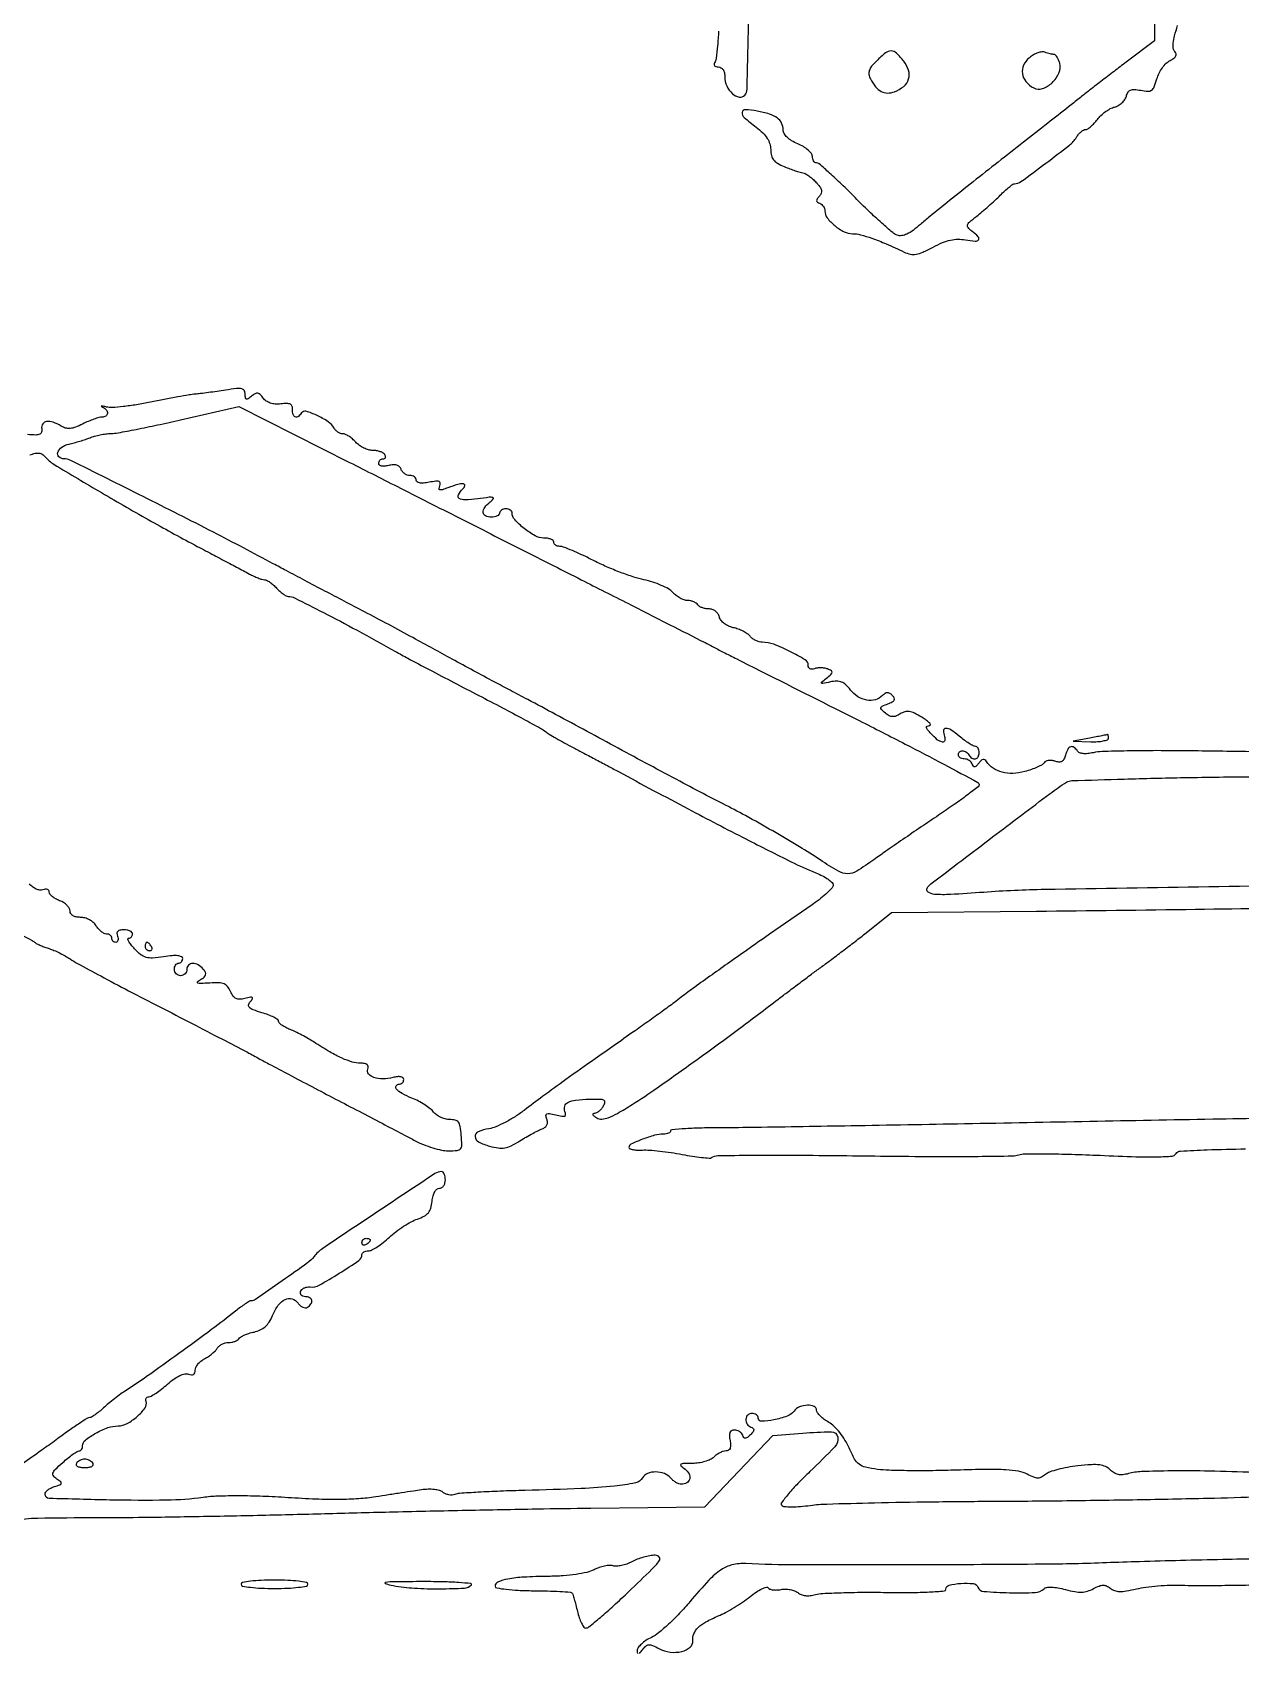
# Model space of a CAD drawing. Extents: x 0 to 2558, y 0 to 3412.
# Drawn here: x 621 to 910.7, y 1221.6 to 1610.3 of the extents above; entities that cross this region are included whole.
import ezdxf

# ---------------------------------------------------------------- set-up
doc = ezdxf.new("R2010")
doc.units = 0

msp = doc.modelspace()

# ---------------------------------------------------------------- linework, layer by layer
for points in [[(1286.775, 2242.902503, 0.000001), (1177.44536, 2242.627485, 0.134519)], [(1176.555032, 2242.380365, -0.000002), (1098.265318, 2241.934774, -0.000173)], [(935.98627, 1609.366085, -0.000001), (935.969595, 1631.173089, -0.000019), (935.952051, 1655.383799, -0.000011), (935.933053, 1684)], [(1324.704195, 1210.958263, -0.000001), (1324.831971, 1216.559674, -0.000001), (1324.980176, 1223.055371, -0.000001), (1325.131041, 1229.666374, -0.003312)], [(890, 1682.639048), (890, 1608.24574), (883.25, 1603.158241, 0.001642), (880.336336, 1600.947166, 0.001252), (877.160938, 1598.508379, 0.001266), (874.197125, 1596.208271, 0.00298), (872, 1594.473069, -0.001781), (869.389496, 1592.401212, -0.000308), (864.430319, 1588.498951, -0.000335), (858.603648, 1583.926185, -0.000299), (852.550023, 1579.187698, 0.001444), (846.555965, 1574.47366, 0.001702), (840.909063, 1569.974854, 0.001489), (836.163998, 1566.144777, 0.010644), (833.914807, 1564.237338, -0.021315), (832.131744, 1562.78945, -0.050397), (830.66441, 1561.912485, -0.071655), (829.427883, 1561.536852, -0.124048), (828.364784, 1561.63813, -0.09002), (827.261267, 1562.271972, -0.006676), (824.623077, 1564.559274, -0.009097), (821.543241, 1567.404503, -0.006775), (818.245692, 1570.650792, 0.005631), (815.010234, 1573.850556, 0.008583), (812.123603, 1576.54742, 0.00401), (809.630527, 1578.761691, 0.18151), (808.995692, 1579, -0.153517), (808.615957, 1579.119406, -0.098009), (808.292485, 1579.455614, -0.080593), (808.074227, 1579.957971, -0.062337), (808, 1580.551027, 0.167044), (807.760467, 1581.247997, 0.049516), (806.971875, 1582.076017, 0.043636), (805.839599, 1582.890555, 0.035169), (804.5, 1583.564447, -0.033408), (803.016326, 1584.304287, -0.057721), (801.915509, 1585.131925, -0.074177), (801.232666, 1586.006832, -0.129375), (801, 1586.890975, 0.113388), (800.624417, 1588.525862, 0.123784), (799.578967, 1589.772267, 0.083251), (797.698399, 1590.704984, 0.029016), (794.75, 1591.414923, 0.031224), (791.886165, 1591.748182, 0.410857), (791.162378, 1591.105333, 0.232583), (791.664065, 1589.892261, 0.017503), (794.5, 1587.567798, -0.0288), (796.114435, 1586.182426, -0.057289), (797.184993, 1584.884178, -0.070523), (797.792007, 1583.575518, -0.073505), (798, 1582.168346, 0.058963), (798.167216, 1580.75531, 0.109835), (798.670878, 1579.724188, 0.092832), (799.630918, 1578.894829, 0.033707), (801.25, 1578.092709, 0.008741), (802.581435, 1577.568458, 0.009492), (803.894483, 1577.105992, 0.009051), (805.032379, 1576.752057, 0.045019), (805.688665, 1576.623471, -0.101531), (806.276615, 1576.437808, -0.027111), (807.111266, 1575.911671, -0.026323), (808.01512, 1575.19663, -0.024459), (808.862371, 1574.373706, -0.027382), (809.795483, 1573.257529, -0.101757), (810.182827, 1572.432052, -0.15493), (810.131726, 1571.718532, -0.094161), (809.673706, 1570.998706, 0.033095), (809.144894, 1570.355736, 0.168256), (809.014843, 1569.917891, 0.232432), (809.20052, 1569.579155, 0.065388), (809.75, 1569.291667, -0.088175), (810.227825, 1569.013405, -0.06756), (810.632812, 1568.563266, -0.066922), (810.906471, 1568.016549, -0.082799), (811, 1567.455622, 0.165884), (811.567206, 1565.793023, 0.056694), (813.366698, 1563.940273, 0.056041), (815.623527, 1562.478554, 0.116215), (817.654635, 1562, -0.064174), (819.561514, 1561.754243, -0.021335), (822.259116, 1560.922705, -0.017121), (825.690899, 1559.56825, -0.008227), (829.999576, 1557.609886, 0.057956), (831.508297, 1557.0977, 0.095133), (832.852356, 1557.068398, 0.064828), (834.448007, 1557.557402, 0.015461), (836.94341, 1558.78682, -0.022642), (839.220433, 1559.868308, -0.044267), (841.132108, 1560.479956, -0.052345), (842.892928, 1560.686189, -0.049401), (844.693834, 1560.529614, 0.022072), (847.035435, 1560.196506, 0.262501), (847.842789, 1560.55342, 0.374683), (847.787558, 1561.280142, 0.031556), (846.25, 1562.614782, -0.048369), (845.339445, 1563.460398, -0.265112), (845.206437, 1564.092503, -0.138342), (845.680495, 1564.806925, -0.011624), (847.410065, 1566.225024, 0.010103), (848.72236, 1567.294338, 0.005719), (850.270509, 1568.639538, 0.005707), (851.800836, 1570.031885, 0.009344), (853.061274, 1571.25, -0.011347), (854.160058, 1572.303407, -0.015768), (855.193902, 1573.192188, -0.012202), (856.081559, 1573.872824, -0.158751), (856.472015, 1574, 0.158236), (858.00938, 1574.499029, 0.00403), (863.955269, 1578.887313, 0.006056), (869.62657, 1583.252354, 0.08633), (871.324146, 1585.147433, -0.036483), (871.842306, 1585.856343, -0.040545), (872.441484, 1586.455809, -0.044447), (873.030378, 1586.872466, -0.132498), (873.503198, 1587, 0.145731), (874.012748, 1587.151737, 0.031563), (874.75664, 1587.70786, 0.030401), (875.567128, 1588.487252, 0.025018), (876.334938, 1589.409735, -0.042541), (877.197099, 1590.37478, -0.032194), (878.291032, 1591.281787, -0.032959), (879.43786, 1592.003973, -0.062629), (880.452794, 1592.398796, 0.068261), (881.374563, 1592.769332, 0.055326), (882.236993, 1593.396907, 0.056972), (882.914187, 1594.173125, 0.087163), (883.285329, 1594.983097, -0.069027), (883.693019, 1595.964809, -0.163622), (884.283131, 1596.477156, -0.118907), (885.200431, 1596.619458, -0.028657), (886.734103, 1596.403179, 0.034862), (888.426617, 1596.185864, 0.169999), (889.341661, 1596.447776, 0.146285), (889.970315, 1597.24992, 0.023736), (890.613071, 1599.146456, -0.045875), (891.139806, 1600.500538, -0.038893), (891.929928, 1601.817415, -0.040629), (892.848042, 1602.908817, -0.082113), (893.755619, 1603.565482, 0.034988), (894.694038, 1604.118396, 0.118609), (895.165878, 1604.643211, 0.197573), (895.221182, 1605.162706, 0.125994), (894.907231, 1605.692769, -0.169016), (894.536537, 1606.459125, -0.055416), (894.530249, 1607.731018, -0.038017), (894.856892, 1609.508169, -0.014587), (895.568261, 1611.918888, 0.023874)], [(1347, 900.068317, 0.000002), (1365.687198, 900.484728, 0.000002), (1385.0375, 900.916042, 0.000002), (1402.386564, 901.302857, 0.000005)], [(785.498202, 1610.569771, -0.009547), (785.257603, 1607.061123, -0.006482), (784.963732, 1604.147582, -0.110468), (784.650488, 1603.243494, 0.077158), (784.428955, 1602.718881, 0.205786), (784.492474, 1602.326165, 0.188709), (784.829814, 1602.079428, 0.064708), (785.440983, 1602, -0.127034), (786.085116, 1601.833662, -0.120235), (786.583794, 1601.37396, -0.094207), (786.896552, 1600.631873, -0.0528), (787, 1599.654988, 0.107503), (787.478269, 1597.456259, 0.099645), (788.833574, 1595.585666, 0.140136), (790.461815, 1594.765319, 0.273078), (791.784724, 1595.240608, 0.168592), (792.325535, 1596.683165, 0.000637), (792.746745, 1614.708743, 0.002588)], [(620.357439, 1508.945798, -0.035344), (621.59778, 1509.319533, -0.086405), (622.547046, 1509.366679, -0.109052), (623.318521, 1509.093778, -0.080379), (624.003337, 1508.495979, 0.084637), (626.150738, 1506.653213, 0.002018), (637.526212, 1499.891637, 0.004947), (649.515232, 1492.989528, 0.006681), (660.5, 1487.001245, -0.000249), (664.512, 1484.880604, -0.000296), (668.296875, 1482.874726, -0.000256), (671.488094, 1481.178947, -0.001914), (673, 1480.3671, 0.016361), (674.037452, 1479.848056, 0.017323), (675.087285, 1479.408478, 0.017195), (676.014208, 1479.093567, 0.071996), (676.595012, 1479.006161, -0.118407), (677.136137, 1478.872968, -0.031842), (677.900045, 1478.41431, -0.030393), (678.72664, 1477.765936, -0.027336), (679.5, 1477, 0.024483), (680.264227, 1476.234429, 0.028482), (681.063617, 1475.5875, 0.029359), (681.790738, 1475.126832, 0.127185), (682.281283, 1475, -0.116357), (683.846227, 1474.630819, -0.002619), (690.767333, 1471.127482, -0.005756), (698.844365, 1466.867623, -0.00384), (708, 1461.81199, 0.005199), (711.028622, 1460.150345, 0.001214), (716.14375, 1457.428711, 0.001252), (722.045312, 1454.325875, 0.001228), (728, 1451.2327, -0.002005), (733.664123, 1448.279273, -0.002837), (738.68125, 1445.601099, -0.001625), (742.892985, 1443.304319, -0.040107), (744, 1442.574803, 0.028531), (744.880677, 1441.964777, 0.005662), (746.528125, 1440.983002, 0.005978), (748.475767, 1439.88294, 0.00553), (750.5, 1438.800292, -0.001345), (752.843539, 1437.571984, -0.000678), (755.79375, 1436.010461, -0.000673), (758.838383, 1434.38842, -0.000999), (761.5, 1432.958985, 0.00188), (778.23729, 1424.008083, 0.003361), (792.072081, 1416.794845, 0.003487), (802.928983, 1411.322022, 0.019834), (808.83332, 1408.683369, -0.024515), (810.427411, 1407.952996, -0.034014), (811.769437, 1407.136361, -0.036179), (812.73023, 1406.348248, -0.21036), (812.97753, 1405.758097, -0.179587), (812.716852, 1405.092422, -0.020393), (811.572948, 1403.911343, -0.022607), (810.039842, 1402.579133, -0.016553), (808.22753, 1401.237965, 0.0014), (798.037567, 1394.164594, 0.001531), (788.187501, 1387.241223, 0.001083), (779.692294, 1381.203528, 0.013822), (776.573562, 1378.843994, -0.00986), (774.918384, 1377.570997, -0.0021), (771.986973, 1375.426048, -0.002195), (768.567797, 1372.969013, -0.002087), (765.069107, 1370.5, 0.000989), (755.909715, 1364.066343, 0.002155), (748.916538, 1359.088299, 0.002771), (743.385478, 1355.06836, 0.004878), (738.866161, 1351.676895, -0.022979), (736.702555, 1350.172469, -0.020587), (734.330754, 1348.812992, -0.021096), (732.099168, 1347.770262, -0.05858), (730.436933, 1347.296053, 0.058788), (727.868198, 1346.56208, 0.313314), (727.125261, 1345.397324, 0.271394), (727.932944, 1344.135806, 0.050514), (730.60266, 1343.099266, 0.032006), (732.669579, 1342.668624, 0.079075), (734.213384, 1342.693946, 0.07228), (735.754703, 1343.202214, 0.02351), (737.85266, 1344.375319, -0.007716), (739.376188, 1345.291537, -0.007558), (740.937704, 1346.1668, -0.007475), (742.330377, 1346.893292, -0.028156), (743.233141, 1347.285203, 0.073795), (743.935523, 1347.669463, 0.12218), (744.357982, 1348.192181, 0.124064), (744.483453, 1348.845653, 0.077464), (744.318716, 1349.611822, -0.055944), (744.093979, 1350.475249, -0.331969), (744.303401, 1350.860257, -0.156063), (744.927896, 1350.936789, -0.014556), (746.462056, 1350.598879, 0.015705), (747.926325, 1350.27989, 0.135314), (748.586589, 1350.33675, 0.326152), (748.821667, 1350.691401, 0.080476), (748.670155, 1351.417178, -0.166096), (748.622258, 1352.703414, -0.205257), (749.385141, 1353.614942, -0.090714), (751.22147, 1354.159164, -0.019903), (754.520135, 1354.38178, -0.009337), (756.998135, 1354.403863, -0.111421), (757.924888, 1354.185217, -0.331593), (758.184366, 1353.682904, -0.082258), (757.867218, 1352.75, -0.048592), (757.418505, 1352.078315, -0.048449), (756.848196, 1351.50513, -0.052827), (756.248055, 1351.107172, -0.114231), (755.714816, 1350.969591, 0.166668), (755.424654, 1350.861919, 0.357767), (755.380767, 1350.643188, 0.111096), (755.6723, 1350.304301, 0.028006), (756.283539, 1349.901132, 0.145568), (757.513316, 1349.602808, 0.077453), (759.05997, 1349.925546, 0.041372), (761.253755, 1350.966417, 0.009364), (764.783539, 1353.10361, 0.012162), (770.749201, 1357.076258, 0.003273), (780.019274, 1363.671225, 0.003372), (790.247939, 1371.154853, 0.003945), (799.849679, 1378.397874, -0.001838), (802.248172, 1380.223077, -0.001182), (805.042694, 1382.323125, -0.001187), (807.78719, 1384.365308, -0.002231), (810.015712, 1386, 0.003881), (812.292755, 1387.681869, 0.001834), (815.205539, 1389.885212, 0.001818), (818.237354, 1392.213605, 0.002568), (820.919817, 1394.311359), (827.007568, 1399.122718), (861.753784, 1399.483873, 0.000975), (899.901173, 1399.954802, 0.000187), (969.094428, 1400.969888, 0.000038), (1045.330933, 1402.122597, 0.00854)], [(919.964112, 1437.649034, -0.000027), (913.8, 1437.730119, -0.000035), (906.451388, 1437.827694, -0.000027), (898.5, 1437.934258, 0.003441), (890.611441, 1437.986117, 0.004606), (883.455939, 1437.917992, 0.00324), (877.466618, 1437.766951, 0.047325), (875.37128, 1437.500952, -0.029526), (874.025969, 1437.281337, -0.05179), (872.899232, 1437.282129, -0.067916), (872.052889, 1437.489076, -0.161837), (871.562263, 1437.899256, 0.092947), (870.76105, 1438.778609, 0.249423), (869.950844, 1438.907387, 0.190199), (869.222869, 1438.285267, 0.058054), (868.686804, 1436.91034, -0.054297), (868.32077, 1435.95033, -0.144818), (867.820713, 1435.424616, -0.149504), (867.126352, 1435.264994, -0.059189), (866.15433, 1435.451018, 0.052256), (865.3482, 1435.616875, 0.061108), (864.567707, 1435.598477, 0.071224), (863.928226, 1435.409149, 0.147856), (863.541935, 1435.067852, -0.126839), (863.066299, 1434.611333, -0.021655), (861.938185, 1434.039342, -0.022411), (860.521565, 1433.471651, -0.018325), (858.961955, 1432.989756, -0.054447), (856.095655, 1432.544098, -0.075477), (853.513576, 1432.81676, -0.085067), (851.362715, 1433.791765, -0.094574), (849.75, 1435.399704, 0.098332), (849.347939, 1435.794649, 0.201648), (848.921406, 1435.873357, 0.141562), (848.454273, 1435.620137, 0.042647), (847.923869, 1435, -0.028535), (847.369473, 1434.313553, -0.171081), (846.971557, 1434.098498, -0.273017), (846.641121, 1434.229117, -0.069071), (846.340536, 1434.75, 0.087504), (846.040891, 1435.227913, 0.065096), (845.566178, 1435.632813, 0.064268), (844.99615, 1435.906642, 0.080037), (844.416667, 1436, -0.068857), (843.8752, 1436.074923, -0.085122), (843.416146, 1436.29375, -0.099913), (843.109202, 1436.618662, -0.140362), (843, 1437, -0.195029), (843.278253, 1437.68623, -0.202802), (843.95012, 1437.970431, -0.146772), (844.807387, 1437.713245, -0.109003), (845.5, 1437, 0.106457), (846.253571, 1436.216124, 0.200209), (847.100276, 1436.046428, 0.222397), (847.752589, 1436.52712, 0.125162), (848, 1437.5, 0.059652), (847.931318, 1438.073641, 0.078517), (847.728788, 1438.559375, 0.096827), (847.428881, 1438.884677, 0.15957), (847.076725, 1439, -0.126702), (846.557017, 1439.133844, -0.016343), (845.561642, 1439.726184, -0.018226), (844.408067, 1440.525474, -0.014283), (843.215508, 1441.472116, 0.027795), (841.229638, 1442.96285, 0.153206), (839.960918, 1443.3336, 0.405656), (839.42519, 1442.792394, 0.094271), (839.67589, 1441.402234, -0.158408), (839.727389, 1440.416578, -0.392136), (839.166681, 1440.063968, -0.123907), (837.95779, 1440.622201, -0.039038), (836.5, 1442, -0.015465), (835.638784, 1443.012904, -0.119128), (835.377341, 1443.573226, -0.350694), (835.53709, 1443.883738, -0.104981), (836.095012, 1444.003738, 0.425388), (836.288421, 1444.205712, 0.179471), (836.127075, 1444.591821, 0.050328), (835.395464, 1445.232517, 0.01779), (834.231201, 1446.000472, 0.021201), (832.454236, 1446.983098, 0.077143), (831.229151, 1447.373841, 0.109547), (830.183253, 1447.307387, 0.069253), (829.062402, 1446.806898, -0.043482), (828.032685, 1446.282101, -0.110455), (827.209553, 1446.145536, -0.113029), (826.418439, 1446.373633, -0.046762), (825.493288, 1447.005571, -0.022023), (824.556323, 1447.855556, -0.268436), (824.434017, 1448.305365, -0.226863), (824.758866, 1448.687002, -0.016281), (826.081603, 1449.22589, 0.028408), (827.154661, 1449.693698, 0.152581), (827.606476, 1450.132459, 0.247278), (827.612539, 1450.62148, 0.078401), (827.169516, 1451.230484, 0.054029), (826.539165, 1451.737566, 0.146626), (825.993484, 1451.893484, 0.143351), (825.443998, 1451.724936, 0.050796), (824.8, 1451.2, -0.130012), (823.10233, 1450.212536, -0.110797), (821.027518, 1450.113794, -0.099088), (818.920141, 1450.932792, -0.084218), (817.148655, 1452.538146, 0.036583), (816.008628, 1453.787559, 0.094529), (814.985055, 1454.442933, 0.101735), (813.839439, 1454.649318, 0.046732), (812.326075, 1454.470016, -0.003526), (810.475365, 1454.086617, -0.252402), (810.18616, 1454.175209, -0.43642), (810.196202, 1454.403588, -0.005857), (811.403497, 1455.404353, 0.013549), (812.495953, 1456.338645, 0.182421), (812.732712, 1456.798673, 0.304086), (812.543684, 1457.165363, 0.034518), (811.653497, 1457.579471, 0.051251), (810.910556, 1457.780292, 0.035742), (810.04509, 1457.858508, 0.036145), (809.194714, 1457.812898, 0.060214), (808.5, 1457.638374, -0.074526), (807.89147, 1457.503808, -0.146661), (807.412537, 1457.612111, -0.165215), (807.108582, 1457.951971, -0.100894), (807, 1458.48459, 0.26215), (806.266512, 1459.787433, 0.020171), (802.618257, 1461.803923, 0.026516), (798.717338, 1463.506705, 0.08988), (795.995326, 1464, -0.069064), (795.237836, 1464.105132, -0.044578), (794.409065, 1464.421743, -0.044147), (793.638196, 1464.886184, -0.061976), (793.053347, 1465.435721, 0.070763), (792.397368, 1466.030829, 0.030656), (791.38074, 1466.632235, 0.029571), (790.203163, 1467.149347, 0.034627), (789.032596, 1467.492841, -0.053269), (787.882383, 1467.877384, -0.05658), (786.864364, 1468.49055, -0.062127), (786.098084, 1469.247467, -0.103283), (785.695314, 1470.057119, 0.08583), (785.346672, 1470.823337, 0.080189), (784.754192, 1471.448841, 0.079791), (783.992079, 1471.858504, 0.083689), (783.152637, 1472, -0.044827), (782.328501, 1472.074036, -0.045361), (781.534151, 1472.29375, -0.04943), (780.882, 1472.61628, -0.115295), (780.5, 1473, 0.104677), (780.134106, 1473.383301, 0.051505), (779.538877, 1473.70625, 0.047913), (778.824986, 1473.925864, 0.050716), (778.095971, 1474, -0.085211), (777.284716, 1474.139267, -0.040634), (776.315606, 1474.573494, -0.038728), (775.351092, 1475.205257, -0.044512), (774.54315, 1475.95232, 0.079802), (773.515308, 1476.776659, 0.026318), (771.778328, 1477.646074, 0.025446), (769.718697, 1478.422661, 0.026255), (767.612062, 1478.976736, -0.027684), (765.155417, 1479.630376, -0.012068), (761.971825, 1480.754857, -0.011899), (758.638761, 1482.115061, -0.015541), (755.6632, 1483.524416, 0.00795), (752.959713, 1484.855515, 0.010442), (750.448782, 1485.979047, 0.00816), (748.327307, 1486.835098, 0.092063), (747.4393, 1487, -0.067722), (746.889145, 1487.074859, -0.084384), (746.422794, 1487.29375, -0.099669), (746.11094, 1487.61866, -0.142507), (746, 1488, 0.223562), (745.819824, 1488.382826, 0.076181), (745.278977, 1488.70625, 0.057945), (744.485363, 1488.926843, 0.038858), (743.545455, 1489, -0.128533), (741.502177, 1489.53408, -0.04106), (738.876782, 1491.304892, -0.039634), (736.627452, 1493.420199, -0.18633), (736, 1495.045455, 0.154765), (735.88455, 1495.409505, 0.09778), (735.559375, 1495.719602, 0.080164), (735.073566, 1495.928872, 0.061768), (734.5, 1496, 0.064853), (733.926543, 1495.925306, 0.082425), (733.440625, 1495.70625, 0.098894), (733.115568, 1495.381354, 0.148195), (733, 1495, -0.191087), (732.848523, 1494.618118, -0.088204), (732.4125, 1494.29375, -0.068025), (731.765418, 1494.073693, -0.048028), (731, 1494, -0.112144), (729.633468, 1494.3104, -0.270313), (729.072261, 1495.137655, -0.183465), (729.436303, 1496.336468, -0.060772), (730.75, 1497.666797, 0.050153), (731.490682, 1498.385757, 0.55507), (731.386659, 1498.70674, 0.090121), (730.527476, 1498.761964, 0.004621), (727.75, 1498.413496, -0.020779), (724.693645, 1498.12998, -0.162099), (723.334213, 1498.506885, -0.388179), (723.125058, 1499.367579, -0.070927), (724.2, 1500.8, 0.144759), (724.623258, 1501.578693, 0.456663), (724.309994, 1501.993859, 0.090437), (722.954542, 1501.840371, 0.017547), (720.612966, 1501.042949, -0.013681), (719.278835, 1500.577073, -0.140043), (718.699955, 1500.559514, -0.36862), (718.493567, 1500.850751, -0.069258), (718.653358, 1501.539048, 0.111397), (718.75121, 1502.211375, 0.303265), (718.468074, 1502.571523, 0.113442), (717.704212, 1502.64025, 0.015304), (716.105492, 1502.371098, -0.024565), (714.76722, 1502.171198, -0.065096), (713.802087, 1502.200983, -0.11773), (713.219162, 1502.444176, -0.239734), (713, 1502.875, 0.135057), (712.881966, 1503.304009, 0.100392), (712.550156, 1503.669531, 0.086939), (712.053828, 1503.915528, 0.0718), (711.468615, 1504, -0.088097), (710.840371, 1504.111559, -0.066489), (710.218793, 1504.438535, -0.065717), (709.697843, 1504.92219, -0.081392), (709.364357, 1505.492885, 0.108878), (708.957701, 1506.109114, 0.120279), (708.342835, 1506.470347, 0.092049), (707.494354, 1506.562502, 0.042654), (706.395742, 1506.384477, -0.035465), (705.413281, 1506.210764, -0.078335), (704.654736, 1506.250431, -0.130021), (704.180769, 1506.489514, -0.214455), (704, 1506.891592, -0.094478), (704.080665, 1507.31468, -0.096756), (704.311086, 1507.674405, -0.098943), (704.654925, 1507.915202, -0.103794), (705.059017, 1508, 0.108972), (705.413961, 1508.078288, 0.182303), (705.6254, 1508.29375, 0.161196), (705.656512, 1508.6179, 0.082592), (705.5, 1509, 0.125069), (705.102497, 1509.384195, 0.047009), (704.392002, 1509.70625, 0.042863), (703.516318, 1509.926083, 0.040093), (702.595971, 1510, -0.071751), (701.58864, 1510.145301, -0.041955), (700.449806, 1510.5875, -0.041009), (699.36105, 1511.234527, -0.054318), (698.5, 1512, 0.032268), (697.711819, 1512.765375, 0.033517), (696.841204, 1513.4125, 0.035578), (696.016316, 1513.864276, 0.1079), (695.394703, 1514, -0.089715), (694.840086, 1514.100323, -0.054905), (694.244972, 1514.400828, -0.052768), (693.701719, 1514.842603, -0.063212), (693.29969, 1515.36452, 0.11201), (691.856641, 1516.903634, 0.039731), (689.214031, 1518.399511, 0.036438), (686.568548, 1519.403822, 0.338955), (685.497734, 1518.996333, -0.0925), (684.751824, 1518.176218, -0.251985), (684.0012, 1518.059254, -0.243899), (683.471559, 1518.624116, -0.088724), (683.361111, 1519.75, 0.094903), (683.268824, 1520.585273, 0.203456), (682.858626, 1521.071573, 0.119641), (682.032421, 1521.265458, 0.025085), (680.538504, 1521.178996, -0.043527), (679.182972, 1521.150564, -0.063596), (678.012496, 1521.379375, -0.072396), (677.05295, 1521.860304, -0.082757), (676.31976, 1522.57738, 0.03773), (675.597105, 1523.423605, 0.15858), (675.010097, 1523.724771, 0.169873), (674.382958, 1523.612567, 0.044817), (673.531256, 1523.02594, -0.020391), (672.690032, 1522.383848, -0.230478), (672.287504, 1522.319662, -0.296709), (672.054694, 1522.59662, -0.030545), (672, 1523.491099, 0.129243), (671.772067, 1524.358171, 0.21634), (671.174118, 1524.794657, 0.080721), (669.943219, 1524.848057, 0.009773), (667.25, 1524.475984, -0.003214), (665.248096, 1524.172608, -0.002852), (663.160938, 1523.882169, -0.002863), (661.279138, 1523.642195, -0.008766), (660, 1523.509224, 0.019566), (658.55523, 1523.327422, 0.003298), (655.810069, 1522.853655, 0.003603), (652.590043, 1522.25206, 0.003194), (649.247043, 1521.580335, -0.010867), (645.922541, 1520.965237, -0.012891), (642.758323, 1520.534047, -0.011746), (640.08598, 1520.303217, -0.076586), (638.747043, 1520.42432, 0.00866), (637.940766, 1520.609497, 0.056401), (637.527256, 1520.649213, 0.690205), (637.498226, 1520.568588, 0.069518), (637.75, 1520.407436, -0.100294), (638.659638, 1519.743558, -0.197618), (638.961519, 1518.917074, -0.250518), (638.575434, 1518.259549, -0.138099), (637.653638, 1518, 0.069727), (636.928026, 1517.898316, 0.015532), (635.73264, 1517.516036, 0.015839), (634.367846, 1516.983137, 0.014703), (633.004708, 1516.352462, -0.023028), (631.268116, 1515.583827, -0.068526), (630.005163, 1515.283038, -0.093058), (628.938388, 1515.377815, -0.071133), (627.864638, 1515.852462, 0.052753), (625.960987, 1516.778703, 0.119575), (624.379446, 1516.952431, 0.216507), (623.447615, 1516.374635, 0.191199), (623.206163, 1515.25, -0.105969), (623.16721, 1514.381014, -0.233883), (622.742612, 1513.892439, -0.105568), (621.781043, 1513.712014, -0.015531), (619.792322, 1513.823375, 0.027398)], [(942.307772, 1405.922796, 0.000257), (863.77827, 1404.66271, 0.014273), (849.086705, 1403.999644, -0.004429), (841.117348, 1403.482613, -0.032734), (837.311369, 1403.518831, -0.12481), (835.73182, 1404.04806, -0.408935), (835.511819, 1405.019124, -0.091894), (836.436894, 1406.038686, -0.000256), (851.220785, 1417.281304, -0.000905), (865.002149, 1427.711146, -0.022317), (868.943233, 1430.415545, -0.131795), (870.190011, 1430.793994, -0.000724), (882.772742, 1431.186384, -0.003068), (897.159539, 1431.525835, -0.001935), (913.957021, 1431.754019, 0.000653)], [(616.68125, 1394.696982, -0.000902), (620.72247, 1392.533812, -0.042546), (621.5, 1392.026271, 0.047799), (622.050536, 1391.675078, 0.014745), (622.940625, 1391.252976, 0.014602), (623.969532, 1390.837086, 0.01554), (625, 1390.491193, -0.027197), (626.137217, 1390.079742, -0.014411), (627.5, 1389.454158, -0.014302), (628.860725, 1388.732246, -0.021465), (630, 1388.019087, 0.026374), (631.748612, 1386.948233, 0.001485), (637.346875, 1383.934939, 0.002279), (644.039905, 1380.397108, 0.001668), (651.5, 1376.528849, -0.000655), (659.141016, 1372.586408, -0.000764), (666.3875, 1368.821456, -0.000675), (672.507504, 1365.619369, -0.00464), (675.5, 1364.0129, 0.003257), (678.283611, 1362.508637, 0.000709), (683.103336, 1359.953251, 0.000739), (688.688518, 1357.01272, 0.000708), (694.36242, 1354.046424, -0.000249), (700.002324, 1351.1045, -0.00027), (705.485357, 1348.237163, -0.000253), (710.1805, 1345.775589, -0.001325), (712.76136, 1344.412091, 0.026821), (714.748362, 1343.488613, 0.021698), (716.967383, 1342.708552, 0.022213), (719.082122, 1342.168043, 0.051499), (720.709305, 1342, 0.021118), (722.834699, 1342.089808, 0.201507), (723.62244, 1342.502067, 0.179153), (723.92976, 1343.38086, 0.016113), (723.810365, 1345.75, 0.020819), (723.550542, 1347.831091, 0.119894), (723.116939, 1348.843963, 0.175983), (722.354003, 1349.343009, 0.05778), (721, 1349.5, -0.06246), (719.944682, 1349.632347, -0.046937), (718.84173, 1350.026627, -0.047815), (717.858327, 1350.606368, -0.075616), (717.163337, 1351.292773, 0.067061), (716.384006, 1352.089134, 0.023295), (715.069776, 1353.018874, 0.022654), (713.509541, 1353.920139, 0.024483), (711.913337, 1354.651352, -0.031235), (709.605769, 1355.746349, -0.087546), (708.219794, 1356.867491, -0.356555), (708.196971, 1357.603749, -0.233295), (709, 1358, 0.110058), (709.381498, 1358.085003, 0.099907), (709.70625, 1358.325595, 0.095012), (709.924059, 1358.685217, 0.089013), (710, 1359.108408, 0.221279), (709.80954, 1359.517696, 0.131694), (709.313284, 1359.750013, 0.075035), (708.502337, 1359.771237, 0.03058), (707.414958, 1359.568012, -0.058104), (704.985875, 1359.250866, -0.084678), (702.857102, 1359.583938, -0.136586), (701.591878, 1360.441468, -0.274085), (701.396294, 1361.590342, 0.115161), (701.481825, 1362.210304, 0.204569), (701.240674, 1362.656185, 0.129869), (700.63576, 1362.921368, 0.038734), (699.622253, 1363, -0.072792), (697.661298, 1363.287003, -0.03396), (695.250473, 1364.190452, -0.025618), (692.272345, 1365.732079, -0.011342), (688.5, 1368.053102, 0.013075), (687.150979, 1368.876687, 0.008846), (685.573438, 1369.747269, 0.008916), (684.017982, 1370.534938, 0.017542), (682.75, 1371.094861, -0.025249), (681.696891, 1371.579422, -0.034556), (680.807812, 1372.125516, -0.036983), (680.170818, 1372.655365, -0.2035), (680, 1373.057684, 0.252511), (679.783379, 1373.459268, 0.026372), (678.827099, 1374.017904, 0.027666), (677.536968, 1374.595052, 0.018562), (676.007146, 1375.116005, -0.013757), (673.91358, 1375.806561, -0.099915), (673.012801, 1376.353014, -0.262172), (672.817158, 1376.956432, -0.123993), (673.181778, 1377.719029, 0.028339), (673.727097, 1378.457502, 0.417857), (673.665657, 1378.742669, 0.194617), (673.246946, 1378.819964, 0.010789), (671.924632, 1378.519468, -0.048567), (670.674764, 1378.333156, -0.127651), (669.793972, 1378.514464, -0.127432), (669.111601, 1379.101501, -0.048321), (668.493037, 1380.206586, 0.064167), (667.78659, 1381.380097, 0.129396), (666.928842, 1382.02326, 0.091317), (665.658751, 1382.28588, 0.021784), (663.493037, 1382.238681, -0.006197), (661.336211, 1382.124355, -0.101215), (660.625141, 1382.239968, -0.560843), (660.571768, 1382.524207, -0.047577), (661.305451, 1383.069403, 0.039265), (662.164774, 1383.686095, 0.157523), (662.50263, 1384.228164, 0.18116), (662.435375, 1384.817873, 0.05524), (661.933007, 1385.580722, 0.088683), (660.713177, 1386.610612, 0.137046), (659.385566, 1386.952257, 0.201119), (658.404041, 1386.516916, 0.191384), (658, 1385.5, -0.099038), (657.885486, 1384.927543, -0.097945), (657.559375, 1384.440625, -0.097945), (657.072457, 1384.114514, -0.099038), (656.5, 1384, -0.099038), (655.927543, 1384.114514, -0.097945), (655.440625, 1384.440625, -0.097945), (655.114514, 1384.927543, -0.099038), (655, 1385.5, -0.064853), (655.074694, 1386.073457, -0.082425), (655.29375, 1386.559375, -0.098894), (655.618646, 1386.884432, -0.148195), (656, 1387, 0.110576), (656.381492, 1387.085412, 0.099969), (656.70625, 1387.327103, 0.09486), (656.924078, 1387.688384, 0.088586), (657, 1388.113544, 0.293193), (656.712365, 1388.5619, 0.084327), (655.878054, 1388.785401, 0.045836), (654.484192, 1388.788019, 0.014781), (652.43104, 1388.54193, -0.018869), (649.774115, 1388.245478, -0.08479), (648.222971, 1388.394519, -0.104045), (646.970737, 1389.034252, -0.035949), (645.478789, 1390.428386, -0.018791), (644.629906, 1391.416338, -0.041136), (644.075313, 1392.244588, -0.080679), (643.876789, 1392.793914, -0.469736), (644.047749, 1393, 0.104151), (644.411097, 1393.076516, 0.099008), (644.720276, 1393.29375, 0.096662), (644.92748, 1393.618287, 0.094151), (645, 1394, 0.199288), (644.841416, 1394.382074, 0.085412), (644.381072, 1394.70625, 0.065407), (643.699503, 1394.926457, 0.0455), (642.893011, 1395, 0.044649), (641.964874, 1394.916954, 0.150258), (641.429276, 1394.640318, 0.20361), (641.234478, 1394.171788, 0.089917), (641.361626, 1393.5, -0.055937), (641.511135, 1392.925634, -0.100118), (641.483616, 1392.440625, -0.147206), (641.289193, 1392.122486, -0.184534), (640.968615, 1392, -0.102345), (640.599, 1392.076457, -0.098664), (640.284531, 1392.29375, -0.097132), (640.07383, 1392.618313, -0.095827), (640, 1393, 0.125138), (639.903033, 1393.381376, 0.10078), (639.630036, 1393.70625, 0.090277), (639.221677, 1393.92459, 0.077892), (638.740547, 1394, -0.121331), (638.168942, 1394.140779, -0.047568), (637.484158, 1394.5875, -0.043473), (636.803095, 1395.234793, -0.041443), (636.232073, 1396, 0.075243), (635.564291, 1396.779357, 0.055341), (634.625206, 1397.423993, 0.05466), (633.553199, 1397.8544, 0.068252), (632.491526, 1398, -0.047248), (631.444047, 1398.099204, -0.090326), (630.658514, 1398.402994, -0.120951), (630.175663, 1398.890221, -0.135865), (630, 1399.524751, 0.13645), (629.81835, 1400.177987, 0.06206), (629.265625, 1400.880815, 0.054776), (628.45628, 1401.523315, 0.049595), (627.5, 1402, -0.036938), (626.543188, 1402.447137, -0.045901), (625.734375, 1403.003738, -0.052685), (625.173222, 1403.581237, -0.167997), (625, 1404.082238, 0.157365), (624.876558, 1404.464741, 0.152017), (624.551269, 1404.709335, 0.112611), (624.056846, 1404.768317, 0.065308), (623.472406, 1404.627785, -0.124794), (622.752809, 1404.5424, -0.069574), (621.896827, 1404.778493, -0.060998), (621.022951, 1405.290384, -0.05279), (620.250165, 1406.020796, 0.07028)], [(929.64375, 1350.00286, 0.000438), (903.9878, 1349.558815, 0.000289), (874.5, 1349.005589, -0.000266), (844.497523, 1348.441336, -0.000354), (817.226812, 1347.962295, -0.000249), (794.354956, 1347.5881, -0.0036), (786.250851, 1347.517903, 0.00574), (781.554015, 1347.457118, 0.009546), (777.599639, 1347.284946, 0.003616), (774.281531, 1347.052846, 0.39149), (774.000851, 1346.75, -0.208763), (773.875278, 1346.463242, -0.081812), (773.507043, 1346.220313, -0.062356), (772.963841, 1346.055037, -0.042729), (772.320998, 1346, 0.067051), (770.164327, 1345.70948, 0.024845), (767.24748, 1344.751006, 0.01699), (764.501916, 1343.586507, 0.291803), (764, 1342.799711, 0.310107), (764.204598, 1342.501553, 0.044508), (764.954687, 1342.286651, 0.037711), (766.004323, 1342.165745, 0.023142), (767.25, 1342.174437, -0.030837), (768.918623, 1342.16042, -0.009901), (771.386767, 1341.938045, -0.009835), (774.130362, 1341.581233, -0.010852), (776.768781, 1341.126428, 0.008874), (779.225931, 1340.692855, 0.012687), (781.42038, 1340.40253, 0.008606), (783.243118, 1340.239962, 0.157615), (783.801043, 1340.377038, -0.134487), (785.345237, 1340.831468, -0.002777), (793.461033, 1340.939257, -0.004109), (805.542752, 1340.93334, -0.000831), (827, 1340.710861, 0.002269), (838.066657, 1340.627948, 0.003414), (847.715625, 1340.665328, 0.001386), (855.977867, 1340.776664, 0.076822), (857.5, 1341.037305, -0.079131), (858.926953, 1341.274911, -0.003379), (864.046388, 1341.276487, -0.005718), (870.136035, 1341.167561, -0.004033), (876.977065, 1340.911681, 0.003274), (885.600119, 1340.57604, 0.013533), (890.816837, 1340.54844, 0.014772), (894.236218, 1340.724065, 0.238127), (895.192682, 1341.308382, -0.244451), (896.239499, 1341.930841, -0.004822), (902.650147, 1342.234374, -0.007511), (911.859016, 1342.442976, -0.001907)], [(913.914955, 1264.827294, 0.00455), (903.176706, 1265.147123, 0.007533), (894.110293, 1265.197979, 0.00676), (886.926483, 1265.03288, 0.059337), (883.787903, 1264.54236, -0.041563), (882.434628, 1264.281411, -0.07712), (881.320053, 1264.333303, -0.085146), (880.348038, 1264.710696, -0.06137), (879.429125, 1265.428018, 0.087812), (878.293013, 1266.222447, 0.077537), (876.903006, 1266.622578, 0.046709), (874.904139, 1266.686903, 0.01163), (871.641222, 1266.410726, 0.017857), (869.172839, 1266.054291, 0.020131), (866.834133, 1265.532848, 0.01983), (864.89673, 1264.935055, 0.094596), (863.900507, 1264.354595, -0.054214), (862.932724, 1263.681241, -0.128699), (862.087888, 1263.4713, -0.095196), (861.088299, 1263.676264, -0.021632), (859.512532, 1264.40912, 0.076559), (857.442275, 1265.108442, 0.028767), (854.393393, 1265.461921, 0.018038), (849.872489, 1265.56063, 0.004709), (842.612025, 1265.388807, -0.005146), (836.853279, 1265.257551, -0.0055), (831.219524, 1265.24912, -0.005238), (826.378332, 1265.345854, -0.025532), (823.645929, 1265.569057, -0.021172), (820.712008, 1266.087486, -0.107142), (819.210559, 1266.777363, -0.106909), (818.127935, 1268.027753, -0.021036), (816.805639, 1270.706481, 0.032941), (815.812127, 1272.604031, 0.031054), (814.560155, 1274.394271, 0.032764), (813.207272, 1275.882278, 0.062632), (811.916032, 1276.84833, -0.030042), (810.804213, 1277.572456, -0.036682), (809.863658, 1278.382009, -0.039856), (809.199725, 1279.158977, -0.156864), (809.006323, 1279.75, 0.297953), (808.402025, 1280.663931, 0.110974), (806.816575, 1280.962904, 0.087205), (804.933438, 1280.564229, 0.133386), (803.610243, 1279.562908, -0.141308), (801.930734, 1278.332546, -0.039884), (798.773409, 1277.452705, -0.040329), (795.793522, 1277.119271, -0.423269), (795, 1277.888709, 0.133952), (794.884392, 1278.312492, 0.100469), (794.559375, 1278.673558, 0.087315), (794.073198, 1278.916519, 0.072438), (793.5, 1279, 0.195226), (792.502889, 1278.59525, 0.182949), (792.035445, 1277.596379, 0.163275), (792.325983, 1276.448439, 0.163373), (793.25, 1275.708333, -0.074242), (793.791793, 1275.412592, -0.252947), (793.952882, 1275.058943, -0.154062), (793.769647, 1274.59179, -0.026476), (793.125, 1273.875, -0.026476), (792.40821, 1273.230353, -0.154062), (791.941057, 1273.047118, -0.252947), (791.587408, 1273.208207, -0.074242), (791.291667, 1273.75, 0.097101), (791.001925, 1274.227883, 0.06802), (790.517578, 1274.632812, 0.065438), (789.920476, 1274.906518, 0.074919), (789.30009, 1275, 0.115109), (788.632958, 1274.844352, 0.180146), (788.233198, 1274.420291, 0.113907), (788.102058, 1273.668088, 0.033676), (788.244751, 1272.5, -0.034231), (788.382126, 1271.364983, -0.104592), (788.261932, 1270.602833, -0.169687), (787.892033, 1270.164576, -0.134199), (787.2899, 1270, 0.080639), (786.633474, 1269.89344, 0.037747), (785.83739, 1269.559375, 0.036132), (785.036835, 1269.074031, 0.042064), (784.357143, 1268.5, -0.089174), (783.528041, 1267.92358, -0.036174), (782.234481, 1267.440625, -0.034341), (780.733277, 1267.110668, -0.036942), (779.237442, 1267, 0.005838), (777.035646, 1266.974293, 0.157804), (776.492091, 1266.78423, 0.472416), (776.478947, 1266.44492, 0.023871), (777.461646, 1265.651704, -0.113055), (778.433619, 1264.530605, -0.184632), (778.587255, 1263.297624, -0.202852), (777.88566, 1262.358169, -0.133044), (776.563428, 1262, -0.089495), (775.968595, 1262.107329, -0.043127), (775.266524, 1262.440625, -0.040918), (774.57377, 1262.926065, -0.046298), (774, 1263.5, 0.12976), (772.503227, 1264.568547, 0.089265), (770.443313, 1264.951608, 0.094756), (768.488413, 1264.58952, 0.173845), (767.281754, 1263.538983, -0.220027), (765.593261, 1262.314487, -0.021809), (760.515469, 1261.543543, -0.01663), (752.530238, 1260.953105, -0.003911), (739.143522, 1260.514823, 0.003302), (733.14942, 1260.325879, 0.004764), (727.85143, 1260.073268, 0.002565), (723.380675, 1259.794367, 0.074883), (722.266774, 1259.548876, -0.082105), (721.584928, 1259.408837, -0.056219), (720.795217, 1259.467062, -0.055308), (720.02297, 1259.70292, -0.071572), (719.392067, 1260.089577, 0.107853), (718.604284, 1260.497554, 0.038195), (717.349398, 1260.7345, 0.034754), (715.848971, 1260.795731, 0.029508), (714.268815, 1260.656807, 0.001078), (712.337926, 1260.367257, 0.000353), (709.492484, 1259.932236, 0.000351), (706.333773, 1259.444769, 0.000397), (703.301343, 1258.972145, -0.021954), (699.219153, 1258.515065, -0.014612), (694.513334, 1258.334358, -0.012191), (688.948536, 1258.41906, -0.006899), (682.214585, 1258.778985, 0.007562), (676.187152, 1259.093136, 0.00861), (670.408475, 1259.207157, 0.009113), (665.398569, 1259.128412, 0.025754), (661.913242, 1258.829907, -0.030737), (653.157078, 1258.167731, -0.008805), (639.542824, 1258.216516, -0.002426), (625.0191, 1258.594865, -0.403538), (624.006449, 1259.633369, -0.163846), (624.165756, 1260.115518, -0.063101), (624.662832, 1260.628188, -0.053656), (625.389544, 1261.091528, -0.043618), (626.25, 1261.428447, 0.013411), (627.571898, 1261.856044, 0.238385), (627.872372, 1262.170231, 0.305073), (627.758276, 1262.54283, 0.019809), (626.805189, 1263.255152, -0.073752), (625.996988, 1264.007237, -0.260964), (625.885699, 1264.681539, -0.11336), (626.431138, 1265.527411, -0.010873), (628.235297, 1267.210073, -0.012078), (629.491977, 1268.278627, -0.016238), (630.683115, 1269.180459, -0.013331), (631.70434, 1269.862612, -0.141495), (632.180108, 1270, 0.150142), (632.493289, 1270.096212, 0.097969), (632.761014, 1270.367188, 0.081296), (632.942714, 1270.772089, 0.063717), (633.006323, 1271.25, -0.229934), (633.672184, 1272.603916, -0.038415), (636.156554, 1274.249133, -0.041257), (639.07954, 1275.574362, -0.08601), (641.535585, 1276, 0.126682), (643.663246, 1276.547863, 0.053741), (646.092955, 1278.251177, 0.054196), (647.972304, 1280.294134, 0.243968), (648.217803, 1281.846591, -0.085288), (648.150526, 1282.287007, -0.126624), (648.254279, 1282.661186, -0.142677), (648.512847, 1282.909396, -0.120965), (648.88187, 1283, 0.132728), (649.474125, 1283.160037, 0.016025), (650.629322, 1283.884089, 0.018144), (651.968902, 1284.857125, 0.014011), (653.358228, 1286.009666, -0.025524), (654.892823, 1287.224198, -0.043721), (656.299558, 1288.050459, -0.055163), (657.500957, 1288.466636, -0.148494), (658.393024, 1288.402677, 0.063834), (659.090658, 1288.232758, 0.163353), (659.592487, 1288.340994, 0.180247), (659.896436, 1288.718513, 0.080472), (660, 1289.357827, -0.116628), (660.162651, 1290.045649, -0.055253), (660.660938, 1290.814883, -0.050454), (661.389352, 1291.542388, -0.050175), (662.25, 1292.110801, 0.028354), (663.17005, 1292.662445, 0.024187), (664.073971, 1293.342743, 0.0249), (664.836396, 1294.043564, 0.061126), (665.29969, 1294.645985, -0.088347), (665.744904, 1295.164252, -0.05472), (666.420039, 1295.602258, -0.052752), (667.207908, 1295.899508, -0.063928), (667.990673, 1296, 0.044528), (668.756464, 1296.068334, 0.045215), (669.493979, 1296.27115, 0.049299), (670.099005, 1296.568841, 0.115878), (670.452451, 1296.923063, -0.124774), (670.865508, 1297.322756, -0.026951), (671.760478, 1297.773775, -0.02654), (672.882776, 1298.196012, -0.022647), (674.104203, 1298.522887, 0.052938), (675.610354, 1299.025324, 0.074827), (676.793512, 1299.795658, 0.070607), (677.744491, 1300.917159, 0.04166), (678.555479, 1302.478538, -0.057788), (679.933603, 1304.935218, -0.123209), (681.589413, 1306.326893, -0.188629), (683.235078, 1306.460288, -0.163286), (684.657084, 1305.454288, 0.05859), (685.199117, 1304.870607, 0.073409), (685.824833, 1304.479379, 0.08846), (686.434347, 1304.332955, 0.15443), (686.933465, 1304.458879, 0.100222), (687.768536, 1305.242072, 0.207479), (687.950097, 1306.100148, 0.230024), (687.449313, 1306.755055, 0.116978), (686.416667, 1307, -0.082075), (685.845216, 1307.09444, -0.126364), (685.42797, 1307.367188, -0.146315), (685.231401, 1307.774248, -0.12526), (685.274295, 1308.25, -0.12251), (685.580813, 1308.714853, -0.075798), (686.126384, 1309.082312, -0.068372), (686.819232, 1309.300362, -0.06547), (687.555798, 1309.328083, 0.150105), (689.729898, 1309.779784, 0.013819), (694.535233, 1312.598363, 0.011001), (699.26309, 1315.69665, 0.247019), (700, 1317.097238, -0.165453), (700.117165, 1317.441619, -0.095514), (700.448453, 1317.734814, -0.076513), (700.942727, 1317.932975, -0.057204), (701.52665, 1318, 0.120482), (702.33165, 1318.196834, 0.02334), (703.636169, 1318.954688, 0.023595), (705.108066, 1320.005806, 0.019879), (706.564186, 1321.25, -0.02407), (708.143572, 1322.57679, -0.018433), (709.987411, 1323.87568, -0.018766), (711.80749, 1324.964999, -0.041282), (713.287537, 1325.624657, 0.037921), (714.922966, 1326.340454, 0.097783), (715.918255, 1327.150779, 0.103223), (716.500013, 1328.249874, 0.045324), (716.813358, 1329.874657, -0.036512), (717.038012, 1331.160853, -0.066229), (717.431639, 1332.151608, -0.091876), (717.953864, 1332.779628, -0.175231), (718.563358, 1333, 0.138023), (719.111205, 1333.154168, 0.100146), (719.577987, 1333.5875, 0.085925), (719.892261, 1334.235633, 0.070129), (720, 1335, 0.044392), (719.931893, 1335.765593, 0.064222), (719.727719, 1336.4125, 0.08407), (719.427326, 1336.849954, 0.203053), (719.073085, 1337, 0.14733), (717.494208, 1336.524445, 0.000765), (703.818017, 1327.433831, 0.0013), (690.570678, 1318.549179, 0.079735), (688.5, 1316.610434, -0.072152), (686.936004, 1315.101194, -0.003286), (680.853399, 1310.786665, -0.001842), (674.463961, 1306.352292, -0.151906), (673.331148, 1306, 0.14221), (672.991688, 1305.901458, 0.007296), (672.024398, 1305.268216, 0.011135), (670.888428, 1304.46322, 0.007809), (669.644356, 1303.508822, -0.007617), (663.993832, 1299.17054, -0.00303), (656.115388, 1293.384137, -0.002844), (648.354956, 1287.823566, -0.011431), (643.516487, 1284.561585, 0.013548), (642.192224, 1283.660619, 0.008217), (640.673164, 1282.527377, 0.00823), (639.201653, 1281.352342, 0.014344), (638.026705, 1280.323943, -0.014949), (637.007475, 1279.434018, -0.019283), (636.017704, 1278.682658, -0.017353), (635.160427, 1278.125822, -0.13617), (634.706992, 1278, 0.143661), (634.166302, 1277.841374, 0.003676), (632.018444, 1276.440016, 0.007533), (629.513563, 1274.724461, 0.005036), (626.696774, 1272.689417, -0.004109), (623.201076, 1270.153999, -0.001801), (618.529677, 1266.849393, -0.001782)], [(616.432859, 1253.337465, -0.039631), (622.229021, 1253.889096, -0.003946), (636.184259, 1253.997566, 0.00328), (646.40275, 1254.063368, 0.001176), (660.960376, 1254.286863, 0.001167), (676.91926, 1254.606683, 0.001382), (692, 1254.985824, -0.001092), (707.590559, 1255.386846, -0.00077), (725.113218, 1255.772282, -0.000777), (741.868942, 1256.088972, -0.001638), (754.874785, 1256.271946), (782.24957, 1256.567378), (790.388152, 1265.118813), (798.526735, 1273.670249), (805.694034, 1274.27113, -0.019129), (812.550604, 1274.582543, -0.363503), (814.088331, 1273.312953, -0.241822), (813.392353, 1270.991017, -0.011333), (807.405433, 1265.040164, 0.010717), (804.539816, 1262.198823, 0.017965), (802.272647, 1259.677094, 0.012332), (800.602653, 1257.576552, 0.374504), (800.645962, 1256.955582, 0.179496), (801.284801, 1256.66315, 0.017484), (803.011626, 1256.595575, 0.020412), (805.139541, 1256.673638, 0.014752), (807.5, 1256.927146, -0.026642), (811.49379, 1257.26027, -0.001811), (822.886997, 1257.560263, -0.00259), (836.480433, 1257.798489, -0.00194), (851.455734, 1257.92525, 0.001786), (867.893364, 1258.059339, 0.001357), (885.912474, 1258.319592, 0.001371), (902.814611, 1258.655945, 0.003206), (915.455734, 1259.023289, -0.000064), (925.528503, 1259.379348, -0.0001)], [(915.25, 1244.078455, 0.001714), (906.450829, 1243.926433, 0.001122), (896.307813, 1243.693637, 0.001128), (886.425544, 1243.422322, 0.002165), (878.5, 1243.152484, -0.007728), (863.236572, 1242.80278, -0.001291), (833.931334, 1242.66009, -0.001107), (804.460725, 1242.657969, -0.010876), (792.039708, 1242.954813, 0.067855), (788.795831, 1242.662541, 0.093591), (786.12207, 1241.494082, 0.056556), (783.185863, 1238.962, 0.011607), (778.65, 1233.821178, -0.01534), (776.160788, 1231.042062, -0.015607), (773.519687, 1228.43724, -0.015568), (771.087716, 1226.320797, -0.060081), (769.4, 1225.250922, 0.033543), (768.09865, 1224.519528, 0.04116), (766.99875, 1223.663483, 0.045985), (766.229819, 1222.813293, 0.162238), (766, 1222.123658, 0.029749), (766.044736, 1221.372444, 0.421541)], [(766.551847, 1221.40339, 0.010666), (767.25, 1222.304802, -0.049974), (768.043206, 1223.177815, -0.168009), (768.744094, 1223.474545, -0.118381), (769.6313, 1223.323992, -0.019426), (771.21543, 1222.57317, 0.088626), (773.892462, 1221.731374, 0.090527), (776.674537, 1221.878095, 0.119442), (778.685583, 1222.902189, 0.242832), (779.335034, 1224.502184, -0.12084), (779.58367, 1226.151098, -0.103292), (780.572311, 1227.608579, -0.068617), (782.450427, 1228.9834, -0.024779), (785.442454, 1230.411509, 0.02485), (787.147611, 1231.225688, 0.012685), (789.206761, 1232.406126, 0.012572), (791.272306, 1233.733109, 0.01842), (793.01371, 1235.010858, -0.020052), (794.524516, 1236.11184, -0.033605), (795.885557, 1236.89559, -0.0378), (796.959023, 1237.323997, -0.342909), (797.401644, 1237.159143, 0.172038), (797.787217, 1236.849582, 0.051108), (798.533595, 1236.671975, 0.04465), (799.473146, 1236.63226, 0.035487), (800.481879, 1236.751785, -0.050872), (801.559228, 1236.845998, -0.042378), (802.703541, 1236.732184, -0.044185), (803.742289, 1236.442295, -0.083257), (804.49276, 1236.006008, 0.083926), (805.300011, 1235.538148, 0.06109), (806.310813, 1235.295311, 0.053918), (807.475072, 1235.288311, 0.040392), (808.737014, 1235.521154, -0.05282), (810.513882, 1235.803636, -0.005126), (814.87431, 1235.986284, -0.00646), (820.090963, 1236.083798, -0.005066), (825.75, 1236.059123, 0.005355), (831.604432, 1236.036982, 0.01155), (836.109123, 1236.172287, 0.006136), (839.616106, 1236.401964, 0.391644), (840, 1236.816896, -0.347333), (840.766858, 1237.78764, -0.042419), (843.636701, 1238.217913, -0.041508), (846.599287, 1238.161808, -0.282819), (847.710778, 1237.311316, 0.289982), (849.086838, 1236.286977, 0.012927), (855.282282, 1235.979597, 0.015263), (861.432556, 1236.021447, 0.187244), (863.55, 1236.935542, -0.160726), (864.206142, 1237.259814, -0.04451), (865.368824, 1237.319532, -0.036132), (866.886903, 1237.152055, -0.020113), (868.703108, 1236.741467, 0.020304), (870.930643, 1236.238783, 0.053395), (872.561268, 1236.116817, 0.066499), (873.961125, 1236.349674, 0.048478), (875.419019, 1236.95666, -0.027272), (876.773403, 1237.5891, -0.090287), (877.733603, 1237.785993, -0.116666), (878.560405, 1237.609665, -0.062663), (879.444689, 1237.045904, 0.093202), (880.435555, 1236.495736, 0.074506), (881.640965, 1236.286022, 0.048215), (883.283957, 1236.405908, 0.014736), (885.728778, 1236.898098, -0.024265), (887.984902, 1237.307743, -0.012237), (890.860953, 1237.615557, -0.012123), (893.854577, 1237.789091, -0.017618), (896.5, 1237.784929, 0.008577), (899.697882, 1237.722079, 0.002306), (904.776562, 1237.732818, 0.002335), (910.545705, 1237.798566, 0.002414), (916.25, 1237.917772, 0.00405)]]:
    msp.add_lwpolyline(points, format="xyb")
for points in [[(823.415781, 1603.50669, 0.026002), (822.214926, 1602.173991, 0.086769), (821.64394, 1601.149143, 0.123883), (821.559952, 1600.204694, 0.083589), (821.906639, 1599.174446, 0.046604), (823.170309, 1597.26464, 0.099975), (824.522391, 1596.139989, 0.122598), (826.013791, 1595.758279, 0.092522), (827.684628, 1596.058758, 0.083851), (829.904083, 1597.358477, 0.145949), (831.070782, 1599.124304, 0.150484), (831.061, 1601.200162, 0.091019), (829.905407, 1603.393127, 0.035374), (828.165463, 1605.3093, 0.188524), (826.882036, 1605.837115, 0.173383), (825.515089, 1605.375224, 0.029056)], [(860.037775, 1604.231672, 0.114495), (858.663278, 1602.468458, 0.14494), (858.363496, 1600.433555, 0.137231), (859.222197, 1598.481216, 0.098385), (861.074415, 1596.960174, 0.211323), (863.170655, 1596.802916, 0.104863), (865.48823, 1598.225751, 0.098771), (867.129228, 1600.552138, 0.169909), (867.318579, 1602.889755, 0.033417), (867.048521, 1603.697673, 0.045251), (866.693376, 1604.380116, 0.053115), (866.311351, 1604.856021, 0.199656), (865.965156, 1605, -0.044962), (865.561373, 1605.036383, -0.015157), (864.982802, 1605.159725, -0.014939), (864.347901, 1605.335595, -0.016578), (863.746595, 1605.543746, 0.128521), (863.041299, 1605.62219, 0.048828), (862.072625, 1605.382619, 0.044257), (861.019424, 1604.901527, 0.040952)], [(752.556701, 1478.997933, -0.000117), (763.867914, 1473.256781, -0.000173), (773.795716, 1468.210563, -0.000078), (782.266585, 1463.899554, -0.00334), (784.056701, 1462.973063, 0.002706), (786.630579, 1461.636785, 0.001388), (789.870725, 1459.98814, 0.00035), (795.954475, 1456.919188, 0.000013), (819.25, 1445.188903, -0.00223), (830.272897, 1439.576985, -0.003652), (839.554688, 1434.71316, -0.000601), (847.699929, 1430.35621, -0.276331), (848, 1429.854714, -0.23114), (847.749874, 1429.342551, -0.003743), (845.135937, 1427.335939, -0.008916), (841.987162, 1425.043054, -0.005692), (838.25, 1422.485362, 0.001818), (834.095199, 1419.688862, 0.001488), (829.672771, 1416.669542, 0.001503), (825.621972, 1413.868272, 0.003962), (822.742411, 1411.830073, -0.017654), (818.648539, 1409.097453, -0.13783), (816.466359, 1408.47153, -0.132835), (814.240671, 1409.060567, -0.01597), (809.883678, 1411.760622, 0.010424), (804.883618, 1414.936472, 0.005339), (798.489004, 1418.720636, 0.005337), (791.948287, 1422.40503, 0.009454), (786.467384, 1425.282298, -0.00479), (782.631528, 1427.250564, -0.001112), (776.22268, 1430.635244, -0.001147), (768.861982, 1434.565261, -0.001123), (761.467384, 1438.556639, 0.000597), (754.001752, 1442.596514, 0.000574), (746.427919, 1446.672036, 0.000567), (739.742846, 1450.249655, 0.002084), (735.5, 1452.491414, -0.002184), (731.691684, 1454.504557, -0.001015), (726.765625, 1457.14902, -0.001005), (721.604498, 1459.946597, -0.001403), (717, 1462.471221, 0.001971), (712.199111, 1465.096434, 0.001144), (706.412183, 1468.214166, 0.001143), (700.596049, 1471.313401, 0.001926), (695.701048, 1473.883347, -0.000699), (691.112029, 1476.278305, -0.000587), (686.25273, 1478.830242, -0.000592), (681.818613, 1481.172236, -0.001631), (678.701048, 1482.836626, 0.004495), (664.405447, 1490.363804, 0.002811), (647.54122, 1498.931105, 0.000506), (630.213217, 1507.589874, 0.116116), (628.471013, 1508, -0.199683), (627.300722, 1508.486783, -0.289781), (627.065376, 1509.547572, -0.156099), (628.034829, 1510.808408, -0.099041), (629.75, 1511.550156, 0.012386), (630.970104, 1511.842932, 0.008019), (632.366947, 1512.239034, 0.008063), (633.71998, 1512.67018, 0.015098), (634.797053, 1513.069208, -0.029963), (635.871614, 1513.431378, -0.016811), (637.213337, 1513.747739, -0.016728), (638.594923, 1513.977061, -0.026103), (639.797053, 1514.07203, 0.03847), (641.516718, 1514.25073, 0.003384), (645.818509, 1515.065621, 0.004417), (650.94097, 1516.119005, 0.003423), (656.5, 1517.353318), (670.5, 1520.562575), (697, 1507.15003, -0.000076), (709.238055, 1500.953588, -0.000042), (724.251031, 1493.347676, -0.000042), (739.506586, 1485.615677, -0.000066)], [(874.5, 1441), (870.5, 1440.283811), (874.75, 1440.141905, 0.02218), (876.37896, 1440.159784, 0.03599), (877.751562, 1440.335435, 0.041216), (878.738857, 1440.621059, 0.3112), (879, 1441, 0.023729), (878.982254, 1441.37373, 0.047185), (878.926563, 1441.664565, 0.079394), (878.845423, 1441.836048, 0.38978), (878.75, 1441.858095, -0.078122), (878.552183, 1441.783558, -0.001298), (877.398438, 1441.547493, -0.003319), (876.051022, 1441.28474, -0.002195)], [(648, 1391, 0.105053), (648.081062, 1390.618444, 0.099167), (648.311086, 1390.29375, 0.09642), (648.654762, 1390.076123, 0.093332), (649.059017, 1390, 0.108972), (649.413961, 1390.078288, 0.182303), (649.6254, 1390.29375, 0.161196), (649.656512, 1390.6179, 0.082592), (649.5, 1391, 0.029505), (649.231006, 1391.382774, 0.035638), (648.933975, 1391.70625, 0.038439), (648.65171, 1391.934461, 0.151918), (648.440983, 1392, 0.210953), (648.272352, 1391.92554, 0.081139), (648.129539, 1391.70625, 0.061769), (648.032345, 1391.382849, 0.042167)], [(702, 1320.559017, -0.151918), (701.934461, 1320.34829, -0.038439), (701.70625, 1320.066025, -0.035638), (701.382774, 1319.768994, -0.029505), (701, 1319.5, -0.082592), (700.6179, 1319.343488, -0.161196), (700.29375, 1319.3746, -0.182303), (700.078288, 1319.586039, -0.108972), (700, 1319.940983, -0.093332), (700.076123, 1320.345238, -0.09642), (700.29375, 1320.688914, -0.099167), (700.618444, 1320.918938, -0.105053), (701, 1321, -0.042167), (701.382849, 1320.967655, -0.061769), (701.70625, 1320.870461, -0.081139), (701.92554, 1320.727648, -0.210953)], [(631.5, 1267, 0.259199), (631.482113, 1266.614279, 0.162984), (631.809017, 1266.286475, 0.081563), (632.511996, 1266.068338, 0.034543), (633.5, 1266, 0.034543), (634.488004, 1266.068338, 0.081563), (635.190983, 1266.286475, 0.162984), (635.517887, 1266.614279, 0.259199), (635.5, 1267, 0.085235), (635.161812, 1267.382774, 0.053414), (634.657561, 1267.70625, 0.051777), (634.074463, 1267.925853, 0.064269), (633.5, 1268, 0.064269), (632.925537, 1267.925853, 0.051777), (632.342439, 1267.70625, 0.053414), (631.838188, 1267.382774, 0.085235)], [(764.707864, 1243.405948, -0.036358), (763.513372, 1242.866529, -0.034658), (762.234233, 1242.495655, -0.036634), (761.058489, 1242.330352, -0.093591), (760.207864, 1242.433088, 0.092546), (759.352813, 1242.538157, 0.035446), (758.160295, 1242.378415, 0.033599), (756.857791, 1242.016262, 0.035142), (755.635693, 1241.487102, -0.062031), (753.930396, 1240.854993, -0.021954), (751.367228, 1240.369573, -0.019426), (748.221612, 1240.039919, -0.01333), (744.635693, 1239.90032, 0.010347), (738.8088, 1239.70828, 0.032895), (734.941161, 1239.244252, 0.052094), (732.577054, 1238.540657, 0.319094), (731.938845, 1237.521956, 0.350601), (732.299586, 1237.120889, 0.011718), (734.562496, 1236.801004, 0.01718), (737.457977, 1236.561185, 0.009727), (740.976762, 1236.459723, -0.004518), (744.44721, 1236.395826, -0.007051), (747.433771, 1236.27167, -0.002641), (749.982158, 1236.116201, -0.19715), (750.346397, 1235.937767, -0.104292), (750.537581, 1235.602407, -0.005887), (750.891099, 1234.453594, -0.008827), (751.27429, 1233.064161, -0.006344), (751.655012, 1231.5, 0.024642), (752.0879, 1229.967773, 0.036013), (752.629322, 1228.675, 0.039518), (753.194814, 1227.747676, 0.240534), (753.679874, 1227.5, 0.173895), (754.389741, 1227.754584, 0.004053), (757.156991, 1230.070312, 0.008509), (760.367071, 1232.896722, 0.00561), (763.965386, 1236.25, 0.00277), (769.531777, 1241.614426, 0.041975), (771.287877, 1243.639298, 0.339279), (771.267131, 1244.516203, 0.230754), (770.323027, 1244.959962, 0.041071), (769.040175, 1244.836071, 0.02291), (767.509074, 1244.486955, 0.02272), (765.982771, 1243.988887, 0.034012)], [(671, 1238, 0.358912), (671.340974, 1237.586179, 0.01702), (673.25, 1237.28125, 0.020476), (675.801826, 1237.067911, 0.010616), (679, 1237, 0.010616), (682.198174, 1237.067911, 0.020476), (684.75, 1237.28125, 0.01702), (686.659026, 1237.586179, 0.358912), (687, 1238, 0.358912), (686.659026, 1238.413821, 0.01702), (684.75, 1238.71875, 0.020476), (682.198174, 1238.932089, 0.010616), (679, 1239, 0.010616), (675.801826, 1238.932089, 0.020476), (673.25, 1238.71875, 0.01702), (671.340974, 1238.413821, 0.358912)], [(707.5, 1237.692351, 0.029772), (712.559826, 1237.080578, 0.017092), (718.704591, 1236.916983, 0.010487), (724.542051, 1237.083613, 0.186076), (726.234055, 1237.834055, 0.632096), (726.116177, 1238.16521, 0.007888), (723.21568, 1238.414327, 0.011799), (719.439458, 1238.589312, 0.006374), (714.784962, 1238.635674, 0.001603), (707.824424, 1238.593951, 0.029902), (705.635714, 1238.44272, 0.805821), (705.610993, 1238.15417, 0.029971)]]:
    msp.add_lwpolyline(points, format="xyb", close=True)

doc.saveas('drawing.dxf')
